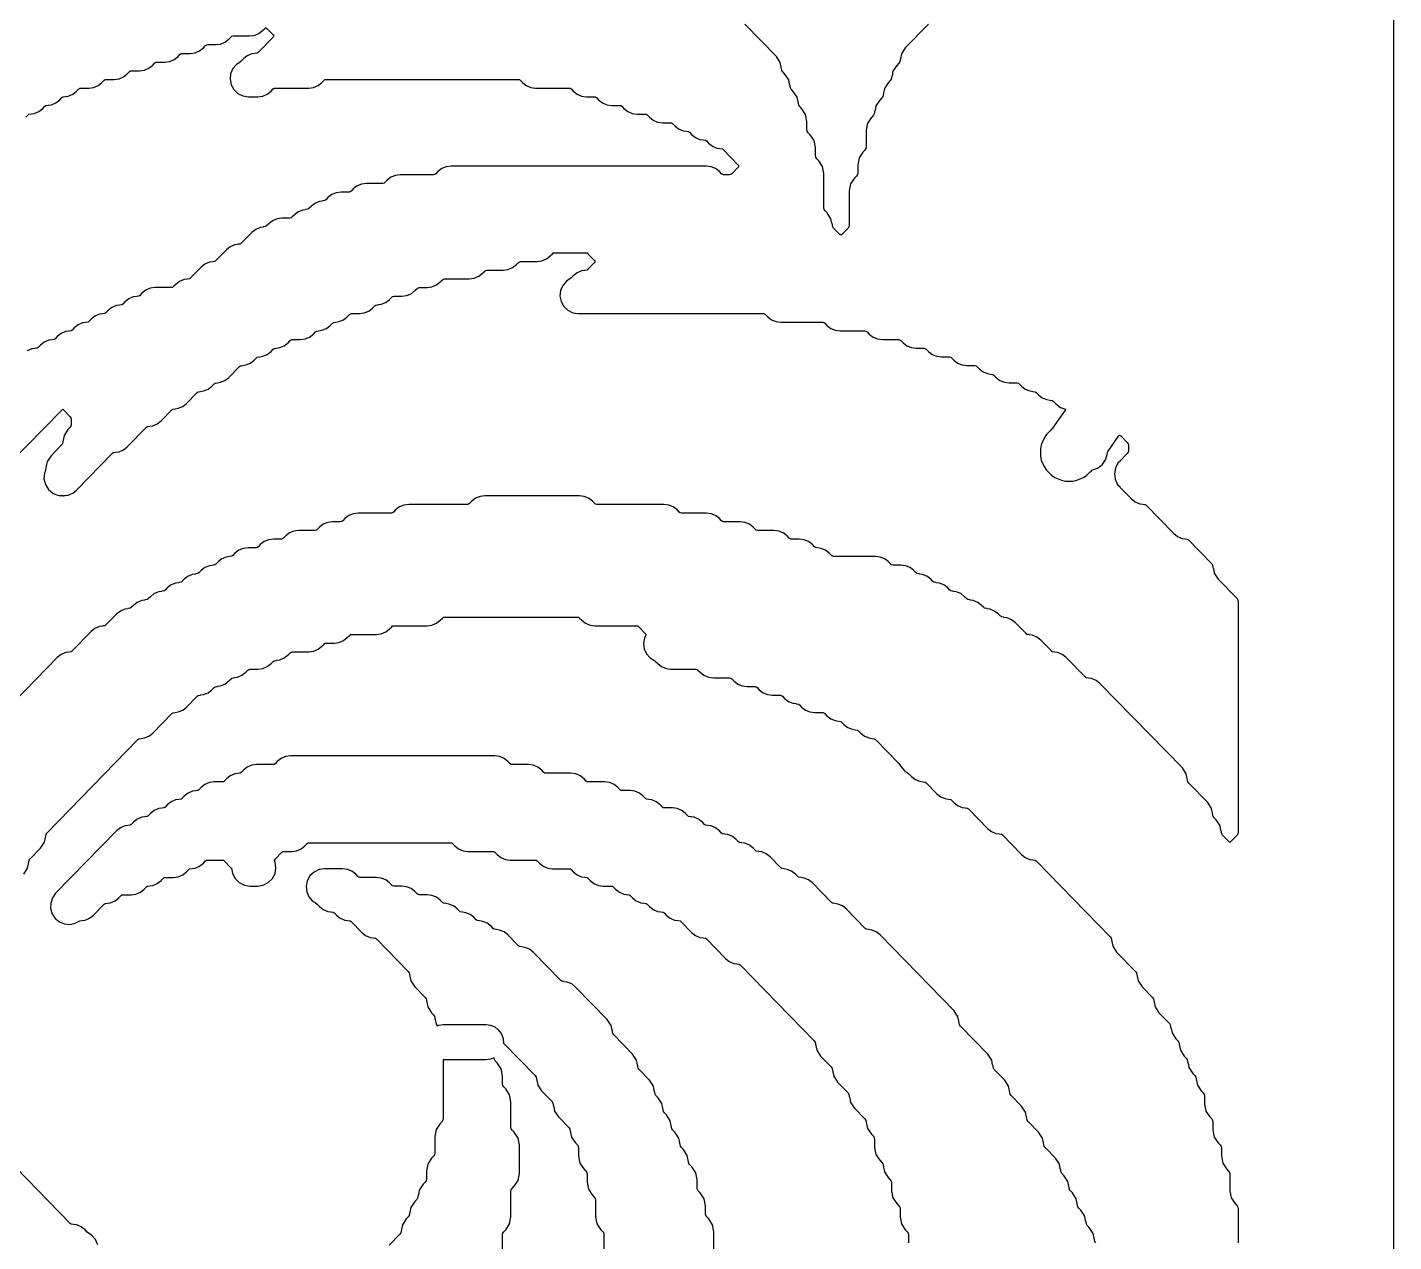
# Model space of a CAD drawing. Header units: millimetres. Extents: x 10 to 410, y 18 to 283.
# Drawn here: x 105.06 to 142.27, y 220 to 253.08 of the extents above; entities that cross this region are included whole.
import ezdxf

# ---------------------------------------------------------------- set-up
doc = ezdxf.new("R2010")
doc.units = ezdxf.units.MM
doc.layers.add('CUT', color=1, linetype='Continuous')

msp = doc.modelspace()

# ---------------------------------------------------------------- linework, layer by layer
at = {"layer": 'CUT'}
msp.add_lwpolyline([(121.134, 283), (121.134, 280), (100.134, 280), (100.134, 283), (92.134, 283), (92.134, 280), (79, 280), (79, 160), (92.134, 160), (92.134, 157), (100.134, 157), (100.134, 160), (121.134, 160), (121.134, 157), (129.134, 157), (129.134, 160), (142.2679, 160), (142.2679, 280), (129.134, 280), (129.134, 283)], close=True, dxfattribs=at)
for points in [[(105.0241, 250.632), (105.0839, 250.6934), (105.109, 250.7131), (105.1735, 250.7217), (105.1733, 250.7235), (105.2581, 250.7349), (105.3803, 250.7864), (105.4847, 250.8683), (105.5445, 250.9297), (105.5695, 250.9494), (105.6341, 250.958), (105.6338, 250.9598), (105.7186, 250.9712), (105.8408, 251.0227), (105.9452, 251.1046), (106.0051, 251.166), (106.0301, 251.1857), (106.0946, 251.1943), (106.0944, 251.1961), (106.1792, 251.2075), (106.3014, 251.259), (106.4058, 251.3409), (106.4656, 251.4023), (106.4907, 251.4219), (106.5222, 251.4262), (106.7386, 251.4262), (106.87, 251.4438), (106.9923, 251.4953), (107.0966, 251.5772), (107.1565, 251.6386), (107.1815, 251.6582), (107.213, 251.6624), (107.4294, 251.6624), (107.5609, 251.68), (107.6831, 251.7316), (107.7875, 251.8135), (107.8473, 251.8749), (107.8724, 251.8945), (107.9039, 251.8987), (108.1203, 251.8987), (108.2517, 251.9163), (108.374, 251.9679), (108.4783, 252.0498), (108.5382, 252.1112), (108.5632, 252.1308), (108.5947, 252.135), (108.8111, 252.135), (108.9426, 252.1526), (109.0648, 252.2042), (109.1692, 252.286), (109.229, 252.3475), (109.2541, 252.3671), (109.2856, 252.3713), (109.502, 252.3713), (109.6334, 252.3889), (109.7557, 252.4405), (109.86, 252.5223), (109.9199, 252.5837), (109.9449, 252.6034), (109.9764, 252.6076), (110.1928, 252.6076), (110.3243, 252.6252), (110.4465, 252.6767), (110.5509, 252.7586), (110.6107, 252.82), (110.6358, 252.8397), (110.6673, 252.8439), (111.1139, 252.8439), (111.2454, 252.8615), (111.3676, 252.913), (111.472, 252.9949), (111.5272, 253.0515), (111.5551, 253.0722), (111.583, 253.0515), (111.7584, 252.8716), (111.7781, 252.8439), (111.7584, 252.8162), (111.3481, 252.3952), (111.323, 252.3755), (111.2585, 252.3669), (111.2587, 252.3651), (111.1739, 252.3537), (111.0517, 252.3022), (110.9474, 252.2203), (110.8875, 252.1589), (110.8303, 252.114), (110.7605, 252.0711), (110.661, 251.9564), (110.6006, 251.8172), (110.5846, 251.6663), (110.6147, 251.5175), (110.688, 251.3846), (110.7979, 251.2799), (110.9341, 251.2129), (111.0841, 251.1899), (111.3442, 251.1899), (111.4757, 251.2075), (111.5979, 251.259), (111.7023, 251.3409), (111.7621, 251.4023), (111.7872, 251.4219), (111.8187, 251.4262), (112.7259, 251.4262), (112.8574, 251.4438), (112.9796, 251.4953), (113.084, 251.5772), (113.1438, 251.6386), (113.1689, 251.6582), (113.2004, 251.6624), (118.4303, 251.6624), (118.4618, 251.6582), (118.4868, 251.6386), (118.5467, 251.5772), (118.6511, 251.4953), (118.7733, 251.4438), (118.9048, 251.4262), (119.812, 251.4262), (119.8435, 251.4219), (119.8685, 251.4023), (119.9284, 251.3409), (120.0328, 251.259), (120.155, 251.2075), (120.2865, 251.1899), (120.5028, 251.1899), (120.5344, 251.1857), (120.5594, 251.166), (120.6192, 251.1046), (120.7236, 251.0227), (120.8458, 250.9712), (120.9773, 250.9536), (121.1937, 250.9536), (121.2252, 250.9494), (121.2502, 250.9297), (121.3101, 250.8683), (121.4145, 250.7864), (121.5367, 250.7349), (121.6682, 250.7173), (121.8845, 250.7173), (121.9161, 250.7131), (121.9411, 250.6934), (122.0009, 250.632), (122.1053, 250.5502), (122.2275, 250.4986), (122.359, 250.481), (122.5754, 250.481), (122.6069, 250.4768), (122.6319, 250.4572), (122.6918, 250.3958), (122.7962, 250.3139), (122.9184, 250.2623), (123.0032, 250.251), (123.0029, 250.2491), (123.0675, 250.2405), (123.0925, 250.2209), (123.1524, 250.1595), (123.2567, 250.0776), (123.379, 250.026), (123.4637, 250.0147), (123.4635, 250.0129), (123.528, 250.0042), (123.5531, 249.9846), (123.6129, 249.9232), (123.7173, 249.8413), (123.8395, 249.7897), (123.9243, 249.7784), (123.9241, 249.7766), (123.9886, 249.7679), (124.0136, 249.7483), (124.4239, 249.3273), (124.4437, 249.2996), (124.4239, 249.2719), (124.2439, 249.0871), (124.2189, 249.0675), (124.1874, 249.0633), (124.0237, 249.0633), (123.9922, 249.0675), (123.9671, 249.0871), (123.9073, 249.1486), (123.8029, 249.2304), (123.6807, 249.282), (123.5492, 249.2996), (116.6019, 249.2996), (116.4705, 249.282), (116.3482, 249.2304), (116.2439, 249.1486), (116.184, 249.0871), (116.159, 249.0675), (116.1275, 249.0633), (115.2202, 249.0633), (115.0888, 249.0457), (114.9665, 248.9941), (114.8622, 248.9123), (114.8023, 248.8509), (114.7773, 248.8312), (114.7458, 248.827), (114.2991, 248.827), (114.1676, 248.8094), (114.0454, 248.7579), (113.941, 248.676), (113.8812, 248.6146), (113.8562, 248.5949), (113.8246, 248.5907), (113.6083, 248.5907), (113.4768, 248.5731), (113.3546, 248.5216), (113.2502, 248.4397), (113.1903, 248.3783), (113.1653, 248.3587), (113.1008, 248.35), (113.101, 248.3482), (113.0162, 248.3368), (112.894, 248.2853), (112.7896, 248.2034), (112.7298, 248.142), (112.7047, 248.1224), (112.6402, 248.1137), (112.6404, 248.1119), (112.5556, 248.1005), (112.4334, 248.049), (112.3291, 247.9671), (112.2692, 247.9057), (112.2442, 247.8861), (112.2126, 247.8819), (111.9963, 247.8819), (111.8648, 247.8643), (111.7426, 247.8127), (111.6382, 247.7308), (111.5784, 247.6694), (111.5533, 247.6498), (111.4888, 247.6412), (111.489, 247.6393), (111.4042, 247.628), (111.282, 247.5764), (111.1776, 247.4945), (110.8875, 247.1969), (110.8625, 247.1772), (110.7979, 247.1686), (110.7982, 247.1667), (110.7134, 247.1554), (110.5912, 247.1038), (110.4868, 247.022), (110.1967, 246.7243), (110.1716, 246.7046), (110.1071, 246.696), (110.1073, 246.6942), (110.0225, 246.6828), (109.9003, 246.6313), (109.7959, 246.5494), (109.5058, 246.2517), (109.4808, 246.2321), (109.4162, 246.2234), (109.4165, 246.2216), (109.3317, 246.2103), (109.2095, 246.1587), (109.1051, 246.0768), (109.0452, 246.0154), (109.0202, 245.9958), (108.9887, 245.9916), (108.542, 245.9916), (108.4105, 245.974), (108.2883, 245.9224), (108.184, 245.8405), (108.1241, 245.7791), (108.0991, 245.7595), (108.0345, 245.7509), (108.0348, 245.749), (107.95, 245.7377), (107.8278, 245.6861), (107.7234, 245.6042), (107.6635, 245.5428), (107.6385, 245.5232), (107.574, 245.5146), (107.5742, 245.5127), (107.4894, 245.5014), (107.3672, 245.4498), (107.2628, 245.368), (107.203, 245.3066), (107.1779, 245.2869), (107.1134, 245.2783), (107.1136, 245.2765), (107.0289, 245.2651), (106.9066, 245.2136), (106.8023, 245.1317), (106.7424, 245.0703), (106.7174, 245.0506), (106.6528, 245.042), (106.6531, 245.0402), (106.5683, 245.0288), (106.4461, 244.9773), (106.3417, 244.8954), (106.2818, 244.834), (106.2568, 244.8143), (106.1923, 244.8057), (106.1925, 244.8039), (106.1077, 244.7925), (105.9855, 244.741), (105.8811, 244.6591), (105.8213, 244.5977), (105.7962, 244.5781), (105.7317, 244.5694), (105.7319, 244.5676), (105.6472, 244.5562), (105.5249, 244.5047), (105.4206, 244.4228), (105.3607, 244.3614), (105.3357, 244.3418), (105.2711, 244.3331), (105.2714, 244.3313), (105.1866, 244.32), (105.0644, 244.2684)], [(129.6003, 253.1654), (128.9683, 252.5169), (128.8632, 252.3563), (128.8386, 252.2304), (128.8356, 252.231), (128.8176, 252.1386), (128.7925, 252.1003), (128.738, 252.0444), (128.6329, 251.8838), (128.6083, 251.7578), (128.6054, 251.7584), (128.5873, 251.666), (128.5623, 251.6278), (128.5077, 251.5718), (128.4026, 251.4112), (128.378, 251.2853), (128.3751, 251.2858), (128.357, 251.1934), (128.332, 251.1552), (128.2774, 251.0992), (128.1723, 250.9386), (128.1477, 250.8127), (128.1448, 250.8133), (128.1267, 250.7209), (128.1017, 250.6826), (128.0471, 250.6266), (127.942, 250.466), (127.9052, 250.2777), (127.9052, 249.8206), (127.8964, 249.7757), (127.8714, 249.7375), (127.8169, 249.6815), (127.7118, 249.5209), (127.6749, 249.3325), (127.6749, 249.1117), (127.6662, 249.0669), (127.6411, 249.0286), (127.5866, 248.9726), (127.4815, 248.812), (127.4446, 248.6237), (127.4446, 247.694), (127.4359, 247.6491), (127.4108, 247.6109), (127.2423, 247.4379), (127.2144, 247.4172), (127.1864, 247.4379), (127.0179, 247.6109), (126.9929, 247.6491), (126.9748, 247.7415), (126.9719, 247.741), (126.9472, 247.8669), (126.8421, 248.0275), (126.7876, 248.0835), (126.7626, 248.1217), (126.7538, 248.1666), (126.7538, 249.0962), (126.717, 249.2846), (126.6119, 249.4452), (126.5573, 249.5012), (126.5323, 249.5394), (126.5235, 249.5843), (126.5235, 249.8051), (126.4867, 249.9935), (126.3816, 250.1541), (126.327, 250.21), (126.302, 250.2483), (126.2932, 250.2932), (126.2932, 250.514), (126.2564, 250.7023), (126.1513, 250.8629), (126.0967, 250.9189), (126.0717, 250.9572), (126.0536, 251.0496), (126.0507, 251.049), (126.0261, 251.1749), (125.921, 251.3355), (125.8665, 251.3915), (125.8414, 251.4297), (125.8234, 251.5221), (125.8204, 251.5216), (125.7958, 251.6475), (125.6907, 251.8081), (125.6362, 251.864), (125.6112, 251.9023), (125.5931, 251.9947), (125.5902, 251.9941), (125.5655, 252.12), (125.4605, 252.2806), (124.5981, 253.1654)], [(104.5635, 241.1806), (106.0004, 242.6549), (106.0283, 242.6756), (106.0562, 242.6549), (106.2248, 242.4819), (106.2498, 242.4437), (106.2586, 242.3988), (106.2586, 242.2594), (106.2498, 242.2145), (106.2248, 242.1763), (106.1702, 242.1203), (106.0652, 241.9597), (106.0405, 241.8338), (106.0376, 241.8344), (106.0195, 241.742), (105.9945, 241.7037), (105.7097, 241.4114), (105.6046, 241.2508), (105.58, 241.1249), (105.577, 241.1255), (105.5489, 240.9817), (105.5324, 240.9444), (105.5178, 240.7826), (105.5558, 240.6248), (105.6423, 240.4874), (105.7683, 240.385), (105.9205, 240.3284), (106.0283, 240.3251), (106.0283, 240.3207), (106.0477, 240.3207), (106.0714, 240.3238), (106.0828, 240.3235), (106.0946, 240.3251), (106.0944, 240.3269), (106.1792, 240.3383), (106.3014, 240.3898), (106.4058, 240.4717), (107.3868, 241.4783), (107.4118, 241.4979), (107.4763, 241.5065), (107.4761, 241.5084), (107.5609, 241.5197), (107.6831, 241.5713), (107.7875, 241.6531), (108.3079, 242.1871), (108.3329, 242.2068), (108.3975, 242.2154), (108.3972, 242.2172), (108.482, 242.2286), (108.6042, 242.2801), (108.7086, 242.362), (108.9987, 242.6597), (109.0238, 242.6793), (109.0883, 242.688), (109.0881, 242.6898), (109.1729, 242.7011), (109.2951, 242.7527), (109.3995, 242.8346), (109.6896, 243.1323), (109.7146, 243.1519), (109.7792, 243.1605), (109.7789, 243.1624), (109.8637, 243.1737), (109.9859, 243.2253), (110.0903, 243.3071), (110.1502, 243.3686), (110.1752, 243.3882), (110.2397, 243.3968), (110.2395, 243.3987), (110.3243, 243.41), (110.4465, 243.4616), (110.5509, 243.5434), (110.841, 243.8411), (110.866, 243.8608), (110.9306, 243.8694), (110.9303, 243.8712), (111.0151, 243.8826), (111.1374, 243.9341), (111.2417, 244.016), (111.3016, 244.0774), (111.3266, 244.097), (111.3912, 244.1057), (111.3909, 244.1075), (111.4757, 244.1189), (111.5979, 244.1704), (111.7023, 244.2523), (111.7621, 244.3137), (111.7872, 244.3333), (111.8517, 244.342), (111.8515, 244.3438), (111.9363, 244.3551), (112.0585, 244.4067), (112.1629, 244.4886), (112.2227, 244.55), (112.2477, 244.5696), (112.2793, 244.5738), (112.4956, 244.5738), (112.6271, 244.5914), (112.7493, 244.643), (112.8537, 244.7249), (112.9136, 244.7863), (112.9386, 244.8059), (113.0031, 244.8145), (113.0029, 244.8164), (113.0877, 244.8277), (113.2099, 244.8793), (113.3143, 244.9612), (113.3741, 245.0226), (113.3992, 245.0422), (113.4637, 245.0508), (113.4635, 245.0527), (113.5482, 245.064), (113.6705, 245.1156), (113.7748, 245.1974), (113.8347, 245.2588), (113.8597, 245.2785), (113.8912, 245.2827), (114.1076, 245.2827), (114.2391, 245.3003), (114.3613, 245.3518), (114.4657, 245.4337), (114.5255, 245.4951), (114.5506, 245.5148), (114.6151, 245.5234), (114.6149, 245.5252), (114.6997, 245.5366), (114.8219, 245.5881), (114.9263, 245.67), (114.9861, 245.7314), (115.0111, 245.7511), (115.0427, 245.7553), (115.259, 245.7553), (115.3905, 245.7729), (115.5127, 245.8244), (115.6171, 245.9063), (115.677, 245.9677), (115.702, 245.9873), (115.7335, 245.9916), (115.9499, 245.9916), (116.0814, 246.0092), (116.2036, 246.0607), (116.308, 246.1426), (116.3678, 246.204), (116.3928, 246.2236), (116.4244, 246.2278), (117.1013, 246.2278), (117.2328, 246.2454), (117.355, 246.297), (117.4594, 246.3789), (117.5192, 246.4403), (117.5442, 246.4599), (117.5758, 246.4641), (118.0224, 246.4641), (118.1539, 246.4817), (118.2761, 246.5333), (118.3805, 246.6152), (118.4404, 246.6766), (118.4654, 246.6962), (118.4969, 246.7004), (118.9436, 246.7004), (119.075, 246.718), (119.1973, 246.7696), (119.3016, 246.8514), (119.3615, 246.9129), (119.3865, 246.9325), (119.418, 246.9367), (120.2726, 246.9367), (120.3041, 246.9325), (120.3291, 246.9129), (120.5091, 246.7281), (120.5288, 246.7004), (120.5091, 246.6727), (120.3291, 246.488), (120.3041, 246.4684), (120.2395, 246.4597), (120.2398, 246.4579), (120.155, 246.4465), (120.0328, 246.395), (119.9284, 246.3131), (119.8685, 246.2517), (119.8113, 246.2068), (119.7415, 246.1639), (119.6421, 246.0492), (119.5816, 245.91), (119.5657, 245.7591), (119.5958, 245.6103), (119.6691, 245.4775), (119.7789, 245.3727), (119.9151, 245.3057), (120.0651, 245.2827), (125.1085, 245.2827), (125.14, 245.2785), (125.1651, 245.2588), (125.2249, 245.1974), (125.3293, 245.1156), (125.4515, 245.064), (125.583, 245.0464), (126.7205, 245.0464), (126.752, 245.0422), (126.777, 245.0226), (126.8369, 244.9612), (126.9413, 244.8793), (127.0635, 244.8277), (127.195, 244.8101), (127.8719, 244.8101), (127.9034, 244.8059), (127.9285, 244.7863), (127.9883, 244.7249), (128.0927, 244.643), (128.2149, 244.5914), (128.3464, 244.5738), (128.793, 244.5738), (128.8246, 244.5696), (128.8496, 244.55), (128.9094, 244.4886), (129.0138, 244.4067), (129.136, 244.3551), (129.2675, 244.3376), (129.4839, 244.3376), (129.5154, 244.3333), (129.5404, 244.3137), (129.6003, 244.2523), (129.7047, 244.1704), (129.8269, 244.1189), (129.9584, 244.1013), (130.1747, 244.1013), (130.2063, 244.097), (130.2313, 244.0774), (130.2911, 244.016), (130.3955, 243.9341), (130.5177, 243.8826), (130.6492, 243.865), (130.8656, 243.865), (130.8971, 243.8608), (130.9221, 243.8411), (130.982, 243.7797), (131.0864, 243.6978), (131.2086, 243.6463), (131.2934, 243.6349), (131.2931, 243.6331), (131.3577, 243.6245), (131.3827, 243.6048), (131.4426, 243.5434), (131.5469, 243.4616), (131.6691, 243.41), (131.8006, 243.3924), (132.017, 243.3924), (132.0485, 243.3882), (132.0736, 243.3686), (132.1334, 243.3071), (132.2378, 243.2253), (132.36, 243.1737), (132.4448, 243.1624), (132.4445, 243.1605), (132.5091, 243.1519), (132.5341, 243.1323), (132.594, 243.0709), (132.6983, 242.989), (132.8206, 242.9374), (132.9054, 242.9261), (132.9051, 242.9242), (132.9697, 242.9156), (132.9947, 242.896), (133.0675, 242.8213), (133.196, 242.7261), (133.3303, 242.6821), (133.3329, 242.6808), (133.3187, 242.6515), (132.98, 242.1634), (132.9829, 242.1614), (132.9653, 242.1411), (132.9639, 242.139), (132.9115, 242.0919), (132.9145, 242.0886), (132.8111, 241.9851), (132.7482, 241.891), (132.6735, 241.7107), (132.6514, 241.5997), (132.6514, 241.4046), (132.6735, 241.2935), (132.7482, 241.1133), (132.8111, 241.0191), (132.949, 240.8812), (133.0432, 240.8183), (133.2234, 240.7436), (133.3345, 240.7215), (133.5295, 240.7215), (133.6406, 240.7436), (133.8208, 240.8183), (133.915, 240.8812), (134.0041, 240.9702), (134.0091, 240.9655), (134.064, 241.0242), (134.0697, 241.0272), (134.2026, 241.0715), (134.3292, 241.1656), (134.4203, 241.2944), (134.4666, 241.4451), (134.4744, 241.5003), (134.4908, 241.5341), (134.7736, 241.9416), (134.7997, 241.9687), (134.8113, 241.9705), (134.8119, 241.9705), (134.837, 241.9508), (135.0102, 241.7731), (135.0352, 241.7348), (135.044, 241.69), (135.044, 241.5505), (135.0352, 241.5057), (135.0102, 241.4674), (134.8137, 241.2658), (134.8169, 241.2627), (134.7594, 241.2045), (134.6899, 241.0686), (134.6647, 240.9182), (134.6859, 240.7671), (134.7518, 240.6295), (134.8168, 240.56), (134.8137, 240.557), (135.1271, 240.2354), (135.2314, 240.1535), (135.3537, 240.102), (135.4385, 240.0906), (135.4382, 240.0888), (135.5028, 240.0802), (135.5278, 240.0605), (136.2785, 239.2903), (136.3829, 239.2084), (136.5051, 239.1568), (136.5899, 239.1455), (136.5896, 239.1437), (136.6542, 239.135), (136.6792, 239.1154), (137.313, 238.4651), (137.338, 238.4268), (137.3561, 238.3344), (137.359, 238.335), (137.3837, 238.2091), (137.4887, 238.0485), (138.0039, 237.5199), (138.0289, 237.4817), (138.0377, 237.4368), (138.0377, 231.1539), (138.0289, 231.1091), (138.0039, 231.0708), (137.8353, 230.8978), (137.8074, 230.8771), (137.7795, 230.8978), (137.6109, 231.0708), (137.5859, 231.1091), (137.5678, 231.2015), (137.5649, 231.2009), (137.5403, 231.3268), (137.4352, 231.4874), (137.3806, 231.5434), (137.3556, 231.5816), (137.3375, 231.674), (137.3346, 231.6735), (137.31, 231.7994), (137.2049, 231.96), (136.6898, 232.4885), (136.6647, 232.5268), (136.6467, 232.6192), (136.6438, 232.6186), (136.6191, 232.7445), (136.514, 232.9051), (134.27, 235.2076), (134.1657, 235.2895), (134.0434, 235.3411), (133.9587, 235.3524), (133.9589, 235.3542), (133.8943, 235.3629), (133.8693, 235.3825), (133.3489, 235.9165), (133.2445, 235.9984), (133.1223, 236.0499), (133.0375, 236.0613), (133.0378, 236.0631), (132.9732, 236.0717), (132.9482, 236.0914), (132.6581, 236.3891), (132.5537, 236.4709), (132.4315, 236.5225), (132.3467, 236.5338), (132.3469, 236.5357), (132.2824, 236.5443), (132.2573, 236.5639), (131.9672, 236.8616), (131.8628, 236.9435), (131.7406, 236.9951), (131.6558, 237.0064), (131.6561, 237.0082), (131.5915, 237.0169), (131.5665, 237.0365), (131.5066, 237.0979), (131.4023, 237.1798), (131.28, 237.2313), (131.1953, 237.2427), (131.1955, 237.2445), (131.131, 237.2532), (131.1059, 237.2728), (131.0461, 237.3342), (130.9417, 237.4161), (130.8195, 237.4676), (130.7347, 237.479), (130.7349, 237.4808), (130.6704, 237.4895), (130.6454, 237.5091), (130.5855, 237.5705), (130.4811, 237.6524), (130.3589, 237.7039), (130.2741, 237.7153), (130.2744, 237.7171), (130.2098, 237.7257), (130.1848, 237.7454), (130.1249, 237.8068), (130.0206, 237.8887), (129.8984, 237.9402), (129.8136, 237.9516), (129.8138, 237.9534), (129.7493, 237.962), (129.7242, 237.9817), (129.6644, 238.0431), (129.56, 238.1249), (129.4378, 238.1765), (129.353, 238.1878), (129.3532, 238.1897), (129.2887, 238.1983), (129.2637, 238.2179), (129.2038, 238.2794), (129.0994, 238.3612), (128.9772, 238.4128), (128.8457, 238.4304), (128.6294, 238.4304), (128.5978, 238.4346), (128.5728, 238.4542), (128.513, 238.5156), (128.4086, 238.5975), (128.2864, 238.6491), (128.1549, 238.6667), (127.0174, 238.6667), (126.9859, 238.6709), (126.9608, 238.6905), (126.901, 238.7519), (126.7966, 238.8338), (126.6744, 238.8854), (126.5896, 238.8967), (126.5898, 238.8985), (126.5253, 238.9072), (126.5003, 238.9268), (126.4404, 238.9882), (126.336, 239.0701), (126.2138, 239.1216), (126.0823, 239.1392), (125.866, 239.1392), (125.8344, 239.1435), (125.8094, 239.1631), (125.7496, 239.2245), (125.6452, 239.3064), (125.523, 239.3579), (125.3915, 239.3755), (124.9448, 239.3755), (124.9133, 239.3797), (124.8883, 239.3994), (124.8284, 239.4608), (124.7241, 239.5427), (124.6018, 239.5942), (124.4704, 239.6118), (124.0237, 239.6118), (123.9922, 239.616), (123.9671, 239.6357), (123.9073, 239.6971), (123.8029, 239.779), (123.6807, 239.8305), (123.5492, 239.8481), (122.8723, 239.8481), (122.8408, 239.8523), (122.8157, 239.872), (122.7559, 239.9334), (122.6515, 240.0152), (122.5293, 240.0668), (122.3978, 240.0844), (120.5695, 240.0844), (120.5379, 240.0886), (120.5129, 240.1082), (120.4531, 240.1697), (120.3487, 240.2515), (120.2265, 240.3031), (120.095, 240.3207), (117.5231, 240.3207), (117.3916, 240.3031), (117.2694, 240.2515), (117.165, 240.1697), (117.1052, 240.1082), (117.0801, 240.0886), (117.0486, 240.0844), (115.4505, 240.0844), (115.319, 240.0668), (115.1968, 240.0152), (115.0924, 239.9334), (115.0326, 239.872), (115.0076, 239.8523), (114.976, 239.8481), (114.0688, 239.8481), (113.9373, 239.8305), (113.8151, 239.779), (113.7108, 239.6971), (113.6509, 239.6357), (113.6259, 239.616), (113.5943, 239.6118), (113.378, 239.6118), (113.2465, 239.5942), (113.1243, 239.5427), (113.0199, 239.4608), (112.9601, 239.3994), (112.935, 239.3797), (112.9035, 239.3755), (112.4568, 239.3755), (112.3254, 239.3579), (112.2031, 239.3064), (112.0988, 239.2245), (112.0389, 239.1631), (112.0139, 239.1435), (111.9824, 239.1392), (111.766, 239.1392), (111.6345, 239.1216), (111.5123, 239.0701), (111.4079, 238.9882), (111.3481, 238.9268), (111.323, 238.9072), (111.2915, 238.903), (111.0751, 238.903), (110.9437, 238.8854), (110.8214, 238.8338), (110.7171, 238.7519), (110.6572, 238.6905), (110.6322, 238.6709), (110.5676, 238.6622), (110.5679, 238.6604), (110.4831, 238.6491), (110.3609, 238.5975), (110.2565, 238.5156), (110.1967, 238.4542), (110.1716, 238.4346), (110.1071, 238.426), (110.1073, 238.4241), (110.0225, 238.4128), (109.9003, 238.3612), (109.7959, 238.2794), (109.7361, 238.2179), (109.7111, 238.1983), (109.6465, 238.1897), (109.6468, 238.1878), (109.562, 238.1765), (109.4397, 238.1249), (109.3354, 238.0431), (109.2755, 237.9817), (109.2505, 237.962), (109.1859, 237.9534), (109.1862, 237.9516), (109.1014, 237.9402), (108.9792, 237.8887), (108.8748, 237.8068), (108.815, 237.7454), (108.7899, 237.7257), (108.7254, 237.7171), (108.7256, 237.7153), (108.6408, 237.7039), (108.5186, 237.6524), (108.4142, 237.5705), (108.3544, 237.5091), (108.3294, 237.4895), (108.2648, 237.4808), (108.2651, 237.479), (108.1803, 237.4676), (108.058, 237.4161), (107.9537, 237.3342), (107.8938, 237.2728), (107.8688, 237.2532), (107.8043, 237.2445), (107.8045, 237.2427), (107.7197, 237.2313), (107.5975, 237.1798), (107.4931, 237.0979), (107.203, 236.8002), (107.1779, 236.7806), (107.1134, 236.772), (107.1136, 236.7701), (107.0289, 236.7588), (106.9066, 236.7072), (106.8023, 236.6253), (106.2818, 236.0914), (106.2568, 236.0717), (106.1923, 236.0631), (106.1925, 236.0613), (106.1077, 236.0499), (105.9855, 235.9984), (105.8811, 235.9165), (104.0977, 234.0866)], [(104.9653, 230.0147), (105.0703, 230.1753), (105.095, 230.3012), (105.0979, 230.3007), (105.116, 230.3931), (105.141, 230.4313), (105.4258, 230.7236), (105.5309, 230.8842), (105.5555, 231.0101), (105.5584, 231.0095), (105.5765, 231.1019), (105.6016, 231.1402), (108.0776, 233.6808), (108.1026, 233.7004), (108.1672, 233.7091), (108.1669, 233.7109), (108.2517, 233.7222), (108.374, 233.7738), (108.4783, 233.8557), (108.9987, 234.3896), (109.0238, 234.4093), (109.0883, 234.4179), (109.0881, 234.4198), (109.1729, 234.4311), (109.2951, 234.4826), (109.3995, 234.5645), (109.6896, 234.8622), (109.7146, 234.8819), (109.7792, 234.8905), (109.7789, 234.8923), (109.8637, 234.9037), (109.9859, 234.9552), (110.0903, 235.0371), (110.1502, 235.0985), (110.1752, 235.1181), (110.2397, 235.1268), (110.2395, 235.1286), (110.3243, 235.14), (110.4465, 235.1915), (110.5509, 235.2734), (110.6107, 235.3348), (110.6358, 235.3544), (110.7003, 235.3631), (110.7001, 235.3649), (110.7849, 235.3762), (110.9071, 235.4278), (111.0114, 235.5097), (111.0713, 235.5711), (111.0963, 235.5907), (111.1279, 235.5949), (111.3442, 235.5949), (111.4757, 235.6125), (111.5979, 235.6641), (111.7023, 235.746), (111.7621, 235.8074), (111.7872, 235.827), (111.8517, 235.8356), (111.8515, 235.8375), (111.9363, 235.8488), (112.0585, 235.9004), (112.1629, 235.9822), (112.2227, 236.0437), (112.2477, 236.0633), (112.2793, 236.0675), (112.7259, 236.0675), (112.8574, 236.0851), (112.9796, 236.1367), (113.084, 236.2185), (113.1438, 236.2799), (113.1689, 236.2996), (113.2004, 236.3038), (113.4168, 236.3038), (113.5482, 236.3214), (113.6705, 236.3729), (113.7748, 236.4548), (113.8347, 236.5162), (113.8597, 236.5359), (113.8912, 236.5401), (114.5682, 236.5401), (114.6997, 236.5577), (114.8219, 236.6092), (114.9263, 236.6911), (114.9861, 236.7525), (115.0111, 236.7722), (115.0427, 236.7764), (115.9499, 236.7764), (116.0814, 236.794), (116.2036, 236.8455), (116.308, 236.9274), (116.3678, 236.9888), (116.3928, 237.0084), (116.4244, 237.0127), (120.0423, 237.0127), (120.0738, 237.0084), (120.0988, 236.9888), (120.1587, 236.9274), (120.263, 236.8455), (120.3853, 236.794), (120.5168, 236.7764), (121.6543, 236.7764), (121.6858, 236.7722), (121.7108, 236.7525), (121.8908, 236.5678), (121.9113, 236.5391), (121.9008, 236.5062), (121.8691, 236.4437), (121.8439, 236.2973), (121.8628, 236.1499), (121.9242, 236.0146), (122.0227, 235.9033), (122.142, 235.8305), (122.1714, 235.8074), (122.2312, 235.746), (122.3356, 235.6641), (122.4578, 235.6125), (122.5893, 235.5949), (123.2662, 235.5949), (123.2978, 235.5907), (123.3228, 235.5711), (123.3826, 235.5097), (123.487, 235.4278), (123.6092, 235.3762), (123.7407, 235.3586), (124.1874, 235.3586), (124.2189, 235.3544), (124.2439, 235.3348), (124.3038, 235.2734), (124.4081, 235.1915), (124.5304, 235.14), (124.6618, 235.1224), (124.8782, 235.1224), (124.9097, 235.1181), (124.9348, 235.0985), (124.9946, 235.0371), (125.099, 234.9552), (125.2212, 234.9037), (125.3527, 234.8861), (125.5691, 234.8861), (125.6006, 234.8819), (125.6256, 234.8622), (125.6855, 234.8008), (125.7898, 234.7189), (125.9121, 234.6674), (125.9969, 234.656), (125.9966, 234.6542), (126.0612, 234.6456), (126.0862, 234.6259), (126.146, 234.5645), (126.2504, 234.4826), (126.3726, 234.4311), (126.5041, 234.4135), (126.7205, 234.4135), (126.752, 234.4093), (126.777, 234.3896), (126.8369, 234.3282), (126.9413, 234.2464), (127.0635, 234.1948), (127.1483, 234.1835), (127.148, 234.1816), (127.2126, 234.173), (127.2376, 234.1534), (127.2975, 234.092), (127.4018, 234.0101), (127.524, 233.9585), (127.6088, 233.9472), (127.6086, 233.9453), (127.6731, 233.9367), (127.6982, 233.9171), (127.758, 233.8557), (127.8624, 233.7738), (127.9846, 233.7222), (128.0694, 233.7109), (128.0692, 233.7091), (128.1337, 233.7004), (128.1587, 233.6808), (128.7925, 233.0305), (128.8576, 232.9311), (128.9557, 232.8209), (129.0252, 232.7786), (129.0799, 232.7356), (129.1397, 232.6742), (129.2441, 232.5924), (129.3663, 232.5408), (129.4511, 232.5295), (129.4509, 232.5276), (129.5154, 232.519), (129.5404, 232.4994), (129.8306, 232.2017), (129.9349, 232.1198), (130.0572, 232.0682), (130.142, 232.0569), (130.1417, 232.0551), (130.2063, 232.0464), (130.2313, 232.0268), (130.2911, 231.9654), (130.3955, 231.8835), (130.5177, 231.8319), (130.6025, 231.8206), (130.6023, 231.8188), (130.6668, 231.8101), (130.6919, 231.7905), (131.2123, 231.2565), (131.3166, 231.1746), (131.4389, 231.1231), (131.5237, 231.1117), (131.5234, 231.1099), (131.588, 231.1013), (131.613, 231.0816), (132.1334, 230.5476), (132.2378, 230.4658), (132.36, 230.4142), (132.4448, 230.4029), (132.4445, 230.401), (132.5091, 230.3924), (132.5341, 230.3728), (134.5496, 228.3047), (134.5746, 228.2665), (134.5927, 228.1741), (134.5956, 228.1746), (134.6203, 228.0487), (134.7253, 227.8881), (135.2405, 227.3596), (135.2655, 227.3213), (135.2836, 227.2289), (135.2865, 227.2295), (135.3111, 227.1036), (135.4162, 226.943), (135.701, 226.6507), (135.7261, 226.6125), (135.7441, 226.5201), (135.747, 226.5206), (135.7717, 226.3947), (135.8768, 226.2341), (136.1616, 225.9419), (136.1866, 225.9036), (136.2047, 225.8112), (136.2076, 225.8118), (136.2322, 225.6859), (136.3373, 225.5253), (136.3919, 225.4693), (136.4169, 225.431), (136.435, 225.3386), (136.4379, 225.3392), (136.4625, 225.2133), (136.5676, 225.0527), (136.6222, 224.9967), (136.6472, 224.9585), (136.6653, 224.8661), (136.6682, 224.8666), (136.6928, 224.7407), (136.7979, 224.5801), (136.8524, 224.5241), (136.8775, 224.4859), (136.8955, 224.3935), (136.8985, 224.3941), (136.9231, 224.2681), (137.0282, 224.1075), (137.0827, 224.0516), (137.1078, 224.0133), (137.1165, 223.9684), (137.1165, 223.7477), (137.1534, 223.5593), (137.2585, 223.3987), (137.313, 223.3427), (137.338, 223.3044), (137.3468, 223.2596), (137.3468, 223.0388), (137.3837, 222.8504), (137.4887, 222.6898), (137.5433, 222.6338), (137.5683, 222.5956), (137.5771, 222.5507), (137.5771, 222.3299), (137.6139, 222.1416), (137.719, 221.981), (137.7736, 221.925), (137.7986, 221.8867), (137.8074, 221.8419), (137.8074, 221.3848), (137.8442, 221.1964), (137.9493, 221.0358), (138.0039, 220.9798), (138.0289, 220.9416), (138.0377, 220.8967), (138.0377, 219.9671)], [(134.1567, 219.9653), (134.1316, 220.0036), (134.1136, 220.096), (134.1106, 220.0954), (134.086, 220.2213), (133.9809, 220.3819), (133.9264, 220.4379), (133.9013, 220.4761), (133.8833, 220.5685), (133.8804, 220.568), (133.8557, 220.6939), (133.7506, 220.8545), (133.6961, 220.9105), (133.6711, 220.9487), (133.653, 221.0411), (133.6501, 221.0405), (133.6254, 221.1665), (133.5204, 221.3271), (133.4658, 221.383), (133.4408, 221.4213), (133.4227, 221.5137), (133.4198, 221.5131), (133.3952, 221.639), (133.2901, 221.7996), (133.2355, 221.8556), (133.2105, 221.8939), (133.1924, 221.9863), (133.1895, 221.9857), (133.1649, 222.1116), (133.0598, 222.2722), (132.775, 222.5645), (132.7499, 222.6027), (132.7319, 222.6951), (132.7289, 222.6946), (132.7043, 222.8205), (132.5992, 222.9811), (132.3144, 223.2733), (132.2894, 223.3116), (132.2713, 223.404), (132.2684, 223.4034), (132.2437, 223.5293), (132.1387, 223.6899), (131.8538, 223.9822), (131.8288, 224.0204), (131.8107, 224.1128), (131.8078, 224.1123), (131.7832, 224.2382), (131.6781, 224.3988), (131.3933, 224.6911), (131.3682, 224.7293), (131.3502, 224.8217), (131.3472, 224.8211), (131.3226, 224.947), (131.2175, 225.1077), (130.4721, 225.8725), (130.4471, 225.9107), (130.429, 226.0031), (130.4261, 226.0026), (130.4015, 226.1285), (130.2964, 226.2891), (128.2827, 228.3553), (128.1783, 228.4372), (128.0561, 228.4887), (127.9713, 228.5001), (127.9715, 228.5019), (127.907, 228.5105), (127.882, 228.5302), (127.3615, 229.0642), (127.2572, 229.146), (127.135, 229.1976), (127.0502, 229.2089), (127.0504, 229.2108), (126.9859, 229.2194), (126.9608, 229.239), (126.4404, 229.773), (126.336, 229.8549), (126.2138, 229.9065), (126.129, 229.9178), (126.1293, 229.9196), (126.0647, 229.9283), (126.0397, 229.9479), (125.9798, 230.0093), (125.8755, 230.0912), (125.7533, 230.1427), (125.6685, 230.1541), (125.6687, 230.1559), (125.6042, 230.1646), (125.5791, 230.1842), (125.289, 230.4819), (125.1846, 230.5638), (125.0624, 230.6153), (124.9776, 230.6267), (124.9779, 230.6285), (124.9133, 230.6371), (124.8883, 230.6568), (124.8284, 230.7182), (124.7241, 230.8001), (124.6018, 230.8516), (124.517, 230.863), (124.5173, 230.8648), (124.4527, 230.8734), (124.4277, 230.8931), (124.3679, 230.9545), (124.2635, 231.0363), (124.1413, 231.0879), (124.0565, 231.0992), (124.0567, 231.1011), (123.9922, 231.1097), (123.9671, 231.1293), (123.9073, 231.1907), (123.8029, 231.2726), (123.6807, 231.3242), (123.5959, 231.3355), (123.5962, 231.3374), (123.5316, 231.346), (123.5066, 231.3656), (123.4467, 231.427), (123.3424, 231.5089), (123.2201, 231.5605), (123.1353, 231.5718), (123.1356, 231.5736), (123.071, 231.5823), (123.046, 231.6019), (122.9862, 231.6633), (122.8818, 231.7452), (122.7596, 231.7967), (122.6281, 231.8143), (122.4117, 231.8143), (122.3802, 231.8186), (122.3552, 231.8382), (122.2953, 231.8996), (122.191, 231.9815), (122.0687, 232.033), (121.9839, 232.0444), (121.9842, 232.0462), (121.9196, 232.0549), (121.8946, 232.0745), (121.8348, 232.1359), (121.7304, 232.2178), (121.6082, 232.2693), (121.4767, 232.2869), (121.2603, 232.2869), (121.2288, 232.2911), (121.2037, 232.3108), (121.1439, 232.3722), (121.0395, 232.4541), (120.9173, 232.5056), (120.7858, 232.5232), (120.3392, 232.5232), (120.3076, 232.5274), (120.2826, 232.5471), (120.2228, 232.6085), (120.1184, 232.6903), (119.9962, 232.7419), (119.8647, 232.7595), (119.1878, 232.7595), (119.1562, 232.7637), (119.1312, 232.7833), (119.0714, 232.8448), (118.967, 232.9266), (118.8448, 232.9782), (118.7133, 232.9958), (118.2666, 232.9958), (118.2351, 233), (118.2101, 233.0196), (118.1502, 233.081), (118.0459, 233.1629), (117.9236, 233.2145), (117.7921, 233.2321), (112.2266, 233.2321), (112.0951, 233.2145), (111.9729, 233.1629), (111.8685, 233.081), (111.8086, 233.0196), (111.7836, 233), (111.7521, 232.9958), (111.3054, 232.9958), (111.1739, 232.9782), (111.0517, 232.9266), (110.9474, 232.8448), (110.8875, 232.7833), (110.8625, 232.7637), (110.7979, 232.7551), (110.7982, 232.7532), (110.7134, 232.7419), (110.5912, 232.6903), (110.4868, 232.6085), (110.4269, 232.5471), (110.4019, 232.5274), (110.3704, 232.5232), (110.154, 232.5232), (110.0225, 232.5056), (109.9003, 232.4541), (109.7959, 232.3722), (109.7361, 232.3108), (109.7111, 232.2911), (109.6465, 232.2825), (109.6468, 232.2807), (109.562, 232.2693), (109.4397, 232.2178), (109.3354, 232.1359), (109.2755, 232.0745), (109.2505, 232.0549), (109.1859, 232.0462), (109.1862, 232.0444), (109.1014, 232.033), (108.9792, 231.9815), (108.8748, 231.8996), (108.815, 231.8382), (108.7899, 231.8186), (108.7254, 231.8099), (108.7256, 231.8081), (108.6408, 231.7967), (108.5186, 231.7452), (108.4142, 231.6633), (108.3544, 231.6019), (108.3294, 231.5823), (108.2648, 231.5736), (108.2651, 231.5718), (108.1803, 231.5605), (108.058, 231.5089), (107.9537, 231.427), (107.8938, 231.3656), (107.8688, 231.346), (107.8043, 231.3374), (107.8045, 231.3355), (107.7197, 231.3242), (107.5975, 231.2726), (107.4931, 231.1907), (105.835, 229.4894), (105.7477, 229.3676), (105.7004, 229.2254), (105.6973, 229.0756), (105.7388, 228.9316), (105.8211, 228.8064), (105.9368, 228.7111), (106.0755, 228.6545), (106.2248, 228.6415), (106.3713, 228.6733), (106.4751, 228.732), (106.4901, 228.7383), (106.5552, 228.747), (106.555, 228.7489), (106.6398, 228.7602), (106.762, 228.8118), (106.8663, 228.8936), (107.1565, 229.1913), (107.1815, 229.211), (107.2461, 229.2196), (107.2458, 229.2214), (107.3306, 229.2328), (107.4528, 229.2843), (107.5572, 229.3662), (107.617, 229.4276), (107.6421, 229.4473), (107.6736, 229.4515), (107.89, 229.4515), (108.0215, 229.4691), (108.1437, 229.5206), (108.248, 229.6025), (108.3079, 229.6639), (108.3329, 229.6835), (108.3975, 229.6922), (108.3972, 229.694), (108.482, 229.7054), (108.6042, 229.7569), (108.7086, 229.8388), (108.7685, 229.9002), (108.7935, 229.9198), (108.825, 229.9241), (109.0414, 229.9241), (109.1729, 229.9416), (109.2951, 229.9932), (109.3995, 230.0751), (109.4593, 230.1365), (109.4843, 230.1561), (109.5489, 230.1648), (109.5486, 230.1666), (109.6334, 230.1779), (109.7557, 230.2295), (109.86, 230.3114), (109.9199, 230.3728), (109.9449, 230.3924), (109.9764, 230.3966), (110.3704, 230.3966), (110.4019, 230.3924), (110.4269, 230.3728), (110.607, 230.1881), (110.6286, 230.1576), (110.6369, 230.1315), (110.6525, 230.0333), (110.7235, 229.8939), (110.8341, 229.7833), (110.9735, 229.7122), (111.128, 229.6878), (111.3335, 229.6878), (111.4876, 229.7121), (111.6267, 229.7828), (111.7372, 229.8928), (111.8085, 230.0316), (111.8335, 230.1856), (111.8098, 230.3398), (111.792, 230.3956), (111.8124, 230.4243), (111.9924, 230.6091), (112.0175, 230.6287), (112.049, 230.6329), (112.2654, 230.6329), (112.3968, 230.6505), (112.5191, 230.7021), (112.6234, 230.7839), (112.6833, 230.8453), (112.7083, 230.865), (112.7398, 230.8692), (116.588, 230.8692), (116.6196, 230.865), (116.6446, 230.8453), (116.7044, 230.7839), (116.8088, 230.7021), (116.931, 230.6505), (117.0625, 230.6329), (117.7394, 230.6329), (117.771, 230.6287), (117.796, 230.6091), (117.8558, 230.5476), (117.9602, 230.4658), (118.0824, 230.4142), (118.2139, 230.3966), (118.8909, 230.3966), (118.9224, 230.3924), (118.9474, 230.3728), (119.0073, 230.3114), (119.1116, 230.2295), (119.2339, 230.1779), (119.3653, 230.1603), (119.812, 230.1603), (119.8435, 230.1561), (119.8685, 230.1365), (119.9284, 230.0751), (120.0328, 229.9932), (120.155, 229.9416), (120.2398, 229.9303), (120.2395, 229.9285), (120.3041, 229.9198), (120.3291, 229.9002), (120.389, 229.8388), (120.4933, 229.7569), (120.6156, 229.7054), (120.747, 229.6878), (120.9634, 229.6878), (120.9949, 229.6835), (121.02, 229.6639), (121.0798, 229.6025), (121.1842, 229.5206), (121.3064, 229.4691), (121.3912, 229.4577), (121.391, 229.4559), (121.4555, 229.4473), (121.4805, 229.4276), (121.5404, 229.3662), (121.6447, 229.2843), (121.767, 229.2328), (121.8518, 229.2214), (121.8515, 229.2196), (121.9161, 229.211), (121.9411, 229.1913), (122.0009, 229.1299), (122.1053, 229.0481), (122.2275, 228.9965), (122.3123, 228.9852), (122.3121, 228.9833), (122.3766, 228.9747), (122.4017, 228.955), (122.4615, 228.8936), (122.5659, 228.8118), (122.6881, 228.7602), (122.7729, 228.7489), (122.7727, 228.747), (122.8372, 228.7384), (122.8622, 228.7188), (123.1524, 228.4211), (123.2567, 228.3392), (123.379, 228.2876), (123.4637, 228.2763), (123.4635, 228.2745), (123.528, 228.2658), (123.5531, 228.2462), (124.0735, 227.7122), (124.1779, 227.6303), (124.3001, 227.5788), (124.3849, 227.5674), (124.3846, 227.5656), (124.4492, 227.557), (124.4742, 227.5373), (126.4897, 225.4693), (126.5147, 225.431), (126.5328, 225.3386), (126.5357, 225.3392), (126.5603, 225.2133), (126.6654, 225.0527), (126.9503, 224.7604), (126.9753, 224.7222), (126.9934, 224.6298), (126.9963, 224.6303), (127.0209, 224.5044), (127.126, 224.3438), (127.4108, 224.0516), (127.4359, 224.0133), (127.4539, 223.9209), (127.4569, 223.9215), (127.4815, 223.7956), (127.5866, 223.635), (127.8714, 223.3427), (127.8964, 223.3044), (127.9145, 223.212), (127.9174, 223.2126), (127.942, 223.0867), (128.0471, 222.9261), (128.1017, 222.8701), (128.1267, 222.8319), (128.1355, 222.787), (128.1355, 222.5662), (128.1723, 222.3779), (128.2774, 222.2172), (128.332, 222.1613), (128.357, 222.123), (128.3751, 222.0306), (128.378, 222.0312), (128.4026, 221.9053), (128.5077, 221.7447), (128.5623, 221.6887), (128.5873, 221.6504), (128.5961, 221.6056), (128.5961, 221.3848), (128.6329, 221.1964), (128.738, 221.0358), (128.7925, 220.9798), (128.8176, 220.9416), (128.8263, 220.8967), (128.8263, 220.6759), (128.8632, 220.4876), (128.9683, 220.3269), (129.0228, 220.271), (129.0478, 220.2327), (129.0566, 220.1879), (129.0566, 219.9671)], [(123.7601, 219.5759), (123.7601, 220.2692), (123.7233, 220.4576), (123.6182, 220.6182), (123.5636, 220.6742), (123.5386, 220.7124), (123.5298, 220.7573), (123.5298, 220.9781), (123.493, 221.1665), (123.3879, 221.3271), (123.3334, 221.383), (123.3083, 221.4213), (123.2995, 221.4662), (123.2995, 221.6869), (123.2627, 221.8753), (123.1576, 222.0359), (123.1031, 222.0919), (123.078, 222.1302), (123.06, 222.2225), (123.057, 222.222), (123.0324, 222.3479), (122.9273, 222.5085), (122.8728, 222.5645), (122.8478, 222.6027), (122.8297, 222.6951), (122.8268, 222.6946), (122.8021, 222.8205), (122.6971, 222.9811), (122.6425, 223.037), (122.6175, 223.0753), (122.5994, 223.1677), (122.5965, 223.1671), (122.5719, 223.293), (122.4668, 223.4536), (122.4122, 223.5096), (122.3872, 223.5479), (122.3691, 223.6403), (122.3662, 223.6397), (122.3416, 223.7656), (122.2365, 223.9262), (122.1819, 223.9822), (122.1569, 224.0204), (122.1388, 224.1128), (122.1359, 224.1123), (122.1113, 224.2382), (122.0062, 224.3988), (121.7214, 224.6911), (121.6963, 224.7293), (121.6783, 224.8217), (121.6753, 224.8211), (121.6507, 224.947), (121.5456, 225.1077), (121.0305, 225.6362), (121.0055, 225.6745), (120.9874, 225.7669), (120.9845, 225.7663), (120.9599, 225.8922), (120.8548, 226.0528), (119.9925, 226.9376), (119.8881, 227.0195), (119.7659, 227.071), (119.6811, 227.0824), (119.6813, 227.0842), (119.6168, 227.0928), (119.5918, 227.1125), (118.8411, 227.8827), (118.7367, 227.9646), (118.6145, 228.0162), (118.5297, 228.0275), (118.5299, 228.0293), (118.4654, 228.038), (118.4404, 228.0576), (118.1502, 228.3553), (118.0459, 228.4372), (117.9236, 228.4887), (117.8388, 228.5001), (117.8391, 228.5019), (117.7745, 228.5105), (117.7495, 228.5302), (117.6897, 228.5916), (117.5853, 228.6735), (117.4631, 228.725), (117.3783, 228.7364), (117.3785, 228.7382), (117.314, 228.7468), (117.2889, 228.7665), (117.2291, 228.8279), (117.1247, 228.9098), (117.0025, 228.9613), (116.9177, 228.9727), (116.9179, 228.9745), (116.8534, 228.9831), (116.8284, 229.0028), (116.7685, 229.0642), (116.6642, 229.146), (116.5419, 229.1976), (116.4571, 229.2089), (116.4574, 229.2108), (116.3928, 229.2194), (116.3678, 229.239), (116.308, 229.3005), (116.2036, 229.3823), (116.0814, 229.4339), (115.9499, 229.4515), (115.7335, 229.4515), (115.702, 229.4557), (115.677, 229.4753), (115.6171, 229.5367), (115.5127, 229.6186), (115.3905, 229.6702), (115.259, 229.6878), (115.0427, 229.6878), (115.0111, 229.692), (114.9861, 229.7116), (114.9263, 229.773), (114.8219, 229.8549), (114.6997, 229.9065), (114.5682, 229.9241), (114.1215, 229.9241), (114.09, 229.9283), (114.065, 229.9479), (114.0051, 230.0093), (113.9008, 230.0912), (113.7785, 230.1427), (113.6471, 230.1603), (113.1566, 230.1603), (113.0066, 230.1373), (112.8704, 230.0703), (112.7606, 229.9656), (112.6873, 229.8327), (112.6572, 229.6839), (112.6731, 229.533), (112.7336, 229.3938), (112.833, 229.2792), (112.9028, 229.2362), (112.9601, 229.1913), (113.0199, 229.1299), (113.1243, 229.0481), (113.2465, 228.9965), (113.3313, 228.9852), (113.331, 228.9833), (113.3956, 228.9747), (113.4206, 228.955), (113.4805, 228.8936), (113.5848, 228.8118), (113.7071, 228.7602), (113.7919, 228.7489), (113.7916, 228.747), (113.8562, 228.7384), (113.8812, 228.7188), (114.1713, 228.4211), (114.2757, 228.3392), (114.3979, 228.2876), (114.4827, 228.2763), (114.4825, 228.2745), (114.547, 228.2658), (114.572, 228.2462), (115.4361, 227.3596), (115.4611, 227.3213), (115.4792, 227.2289), (115.4821, 227.2295), (115.5068, 227.1036), (115.6118, 226.943), (115.8967, 226.6507), (115.9217, 226.6125), (115.9398, 226.5201), (115.9427, 226.5206), (115.9673, 226.3947), (116.0724, 226.2341), (116.127, 226.1781), (116.152, 226.1399), (116.1701, 226.0475), (116.173, 226.0481), (116.1976, 225.9222), (116.2247, 225.8808), (116.2669, 225.8982), (116.3911, 225.9146), (117.5498, 225.9146), (117.674, 225.8982), (117.7898, 225.8503), (117.8892, 225.774), (117.9655, 225.6746), (118.0134, 225.5588), (118.0298, 225.4346), (118.0266, 225.4104), (118.8904, 224.5241), (118.9154, 224.4859), (118.9335, 224.3935), (118.9364, 224.3941), (118.961, 224.2681), (119.0661, 224.1075), (119.3509, 223.8153), (119.376, 223.777), (119.394, 223.6846), (119.3969, 223.6852), (119.4216, 223.5593), (119.5267, 223.3987), (119.8115, 223.1064), (119.8365, 223.0682), (119.8546, 222.9758), (119.8575, 222.9763), (119.8821, 222.8504), (119.9872, 222.6898), (120.0418, 222.6338), (120.0668, 222.5956), (120.0756, 222.5507), (120.0756, 222.3299), (120.1124, 222.1416), (120.2175, 221.981), (120.2721, 221.925), (120.2971, 221.8867), (120.3059, 221.8419), (120.3059, 221.6211), (120.3427, 221.4327), (120.4478, 221.2721), (120.5023, 221.2161), (120.5274, 221.1779), (120.5361, 221.133), (120.5361, 220.6759), (120.573, 220.4876), (120.6781, 220.3269), (120.7326, 220.271), (120.7577, 220.2327), (120.7664, 220.1879), (120.7664, 216.9767)], [(118.003, 219.7308), (118.003, 220.1879), (118.0118, 220.2327), (118.0368, 220.271), (118.0914, 220.3269), (118.1965, 220.4876), (118.2333, 220.6759), (118.2333, 221.3693), (118.2421, 221.4142), (118.2671, 221.4524), (118.3217, 221.5084), (118.4268, 221.669), (118.4636, 221.8574), (118.4636, 222.6321), (118.4268, 222.8205), (118.3217, 222.9811), (118.2671, 223.037), (118.2421, 223.0753), (118.2333, 223.1202), (118.2333, 223.8135), (118.1965, 224.0019), (118.0914, 224.1625), (118.0368, 224.2185), (118.0118, 224.2567), (118.003, 224.3016), (118.003, 224.5224), (117.9662, 224.7108), (117.8611, 224.8714), (117.8066, 224.9273), (117.7815, 224.9656), (117.7725, 225.0117), (117.674, 224.971), (117.5498, 224.9546), (116.3911, 224.9546), (116.3911, 223.3565), (116.3823, 223.3116), (116.3572, 223.2733), (116.3027, 223.2174), (116.1976, 223.0567), (116.1608, 222.8684), (116.1608, 222.4113), (116.152, 222.3664), (116.127, 222.3282), (116.0724, 222.2722), (115.9673, 222.1116), (115.9305, 221.9232), (115.9305, 221.7024), (115.9217, 221.6576), (115.8967, 221.6193), (115.8421, 221.5633), (115.737, 221.4027), (115.7124, 221.2768), (115.7095, 221.2774), (115.6914, 221.185), (115.6664, 221.1467), (115.6118, 221.0908), (115.5068, 220.9302), (115.4821, 220.8043), (115.4792, 220.8048), (115.4611, 220.7124), (115.4361, 220.6742), (115.3816, 220.6182), (115.2765, 220.4576), (115.2519, 220.3317), (115.2489, 220.3323), (115.2309, 220.2399), (115.2058, 220.2016), (114.921, 219.9093)], [(106.9829, 219.9185), (106.9224, 220.0577), (106.8229, 220.1723), (106.7531, 220.2153), (106.6959, 220.2601), (106.6361, 220.3215), (106.5317, 220.4034), (106.4095, 220.455), (106.3247, 220.4663), (106.3249, 220.4682), (106.2604, 220.4768), (106.2353, 220.4964), (104.4501, 222.3282)]]:
    msp.add_lwpolyline(points, dxfattribs=at)

doc.saveas('drawing.dxf')
